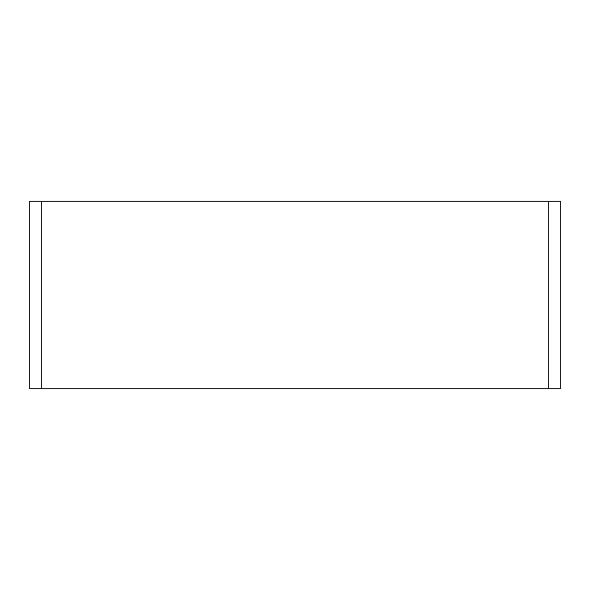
<?xml version="1.0" encoding="UTF-8"?>
<svg xmlns="http://www.w3.org/2000/svg" width="590" height="590" viewBox="0 0 590 590"><rect width="100%" height="100%" fill="white"/><g stroke="black" fill="none" stroke-linecap="round" stroke-linejoin="round"><path stroke-width="0.89" d="M548.553 201.411L548.553 388.589M41.448 201.411L41.448 388.589M560.5 201.411L29.5 201.411L29.5 388.589L560.5 388.589L560.5 201.411"/></g></svg>
